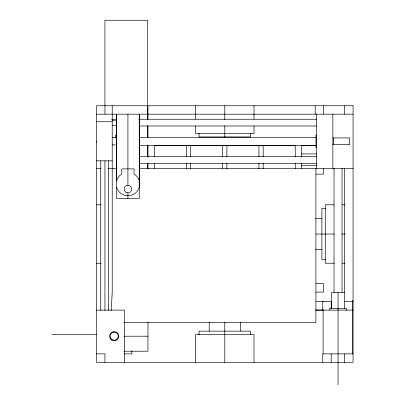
<?xml version="1.0" encoding="UTF-8"?>
<svg xmlns="http://www.w3.org/2000/svg" width="405" height="405" viewBox="0 0 405 405"><rect width="100%" height="100%" fill="white"/><g stroke="black" fill="none" stroke-linecap="round" stroke-linejoin="round"><path stroke-width="0.61" d="M96.527 142.089L96.527 141.33M127.924 192.871L127.924 198.344M127.924 114.18L127.924 185.298M111.218 310.483L112.215 292.395L112.215 105.761M96.527 114.18L353.059 114.18M111.689 119.257L116.746 119.257M138.864 119.257L316.426 119.257M112.185 120.736L116.569 120.736M96.527 121.753L112.215 121.753M112.185 125.56L116.569 125.56M139.335 125.99L316.426 125.99M112.185 137.341L116.569 137.341M139.279 137.325L315.986 137.325M116.569 137.447L115.582 137.447L115.582 135.007M332.859 137.928L349.692 137.928L349.692 144.661L332.859 144.661M112.185 144.899L116.569 144.899M139.279 145.339L315.986 145.339M316.001 145.506L301.619 145.506L301.619 157.029M301.619 153.925L316.624 153.925M139.279 156.669L316.426 156.669M96.527 160.836L112.215 160.836M139.279 163.402L316.426 163.402M301.619 165.726L316.624 165.726M96.527 168.409L100.921 168.409M107.826 168.409L116.569 168.409M139.279 168.409L353.059 168.409M316.001 174.14L323.504 174.14L323.504 168.131M96.527 204.814L100.946 204.814M334.11 204.814L325.266 204.814L325.266 263.245L334.11 263.245M342.321 204.814L344.847 204.814M325.64 208.281L321.899 208.281L321.899 259.777L325.64 259.777M315.601 218.457L321.899 218.457M315.976 234.029L334.206 234.029M341.744 234.029L344.888 234.029M315.601 249.596L321.899 249.596M96.527 263.245L100.946 263.245M342.321 263.245L344.847 263.245M316.001 283.692L323.504 283.692L323.504 292.111L316.001 292.111M344.452 292.395L331.624 292.395L331.624 308.428M353.059 300.414L352.725 300.414L352.725 353.879M316.001 301.634L323.504 301.634M344.645 301.695L353.059 301.695M316.001 310.048L323.504 310.048M96.527 310.114L124.512 310.114L124.512 362.293M315.525 310.114L353.059 310.114M123.829 322.329L315.91 322.329L315.91 168.409M51.936 334.545L96.527 334.545M124.077 336.206L147.967 336.206M124.112 351.226L147.967 351.226L147.967 322.339M96.527 353.879L104.941 353.879L104.941 362.293M124.3 353.879L131.873 353.879L131.873 350.72M353.059 353.879L322.76 353.879L322.76 362.293M139.279 180.924L138.13 178.144L136.257 175.704L134.07 174.023L134.07 168.885L121.778 168.885L121.778 174.023L119.591 175.704L117.718 178.144L116.569 180.924L116.569 114.18L116.569 198.344L139.279 198.344L139.279 125.53M116.569 187.145L117.718 189.925A11.786 11.786 0 0 0 138.13 189.925L139.279 187.145L139.279 114.18L139.279 123.981M346.437 310.114L346.437 308.428L329.64 308.428L329.64 310.114M344.645 105.761L344.645 114.18M344.645 168.475L344.645 308.909M344.645 353.879L344.645 362.293M342.048 168.409L342.048 292.395M338.038 292.395L338.038 384.75M334.029 168.409L334.029 292.395M333.7 138.049L333.7 144.706M332.859 114.18L332.859 168.409M331.179 308.909L331.179 301.695L322.76 301.695L322.76 310.114M331.179 353.879L331.179 362.293M323.6 105.761L323.6 114.18M323.099 310.114L323.099 353.879M316.426 114.18L316.426 168.409M315.986 134.769L315.986 147.896M315.186 105.761L315.186 114.18M301.619 163.114L301.619 168.774M295.24 156.826L295.24 145.506L154.345 145.506L154.345 156.826M295.24 163.114L295.24 168.774M263.169 145.506L263.169 156.826M263.169 163.114L263.169 168.774M258.962 145.506L258.962 156.826M258.962 163.114L258.962 168.774M254.006 105.761L254.006 119.024M254.006 125.975L254.006 133.554L195.58 133.554L195.58 125.975M254.006 362.293L254.006 334.505L195.58 334.505L195.58 362.293M250.538 133.179L250.538 136.92L199.047 136.92L199.047 133.179M250.538 334.874L250.538 331.138L199.047 331.138L199.047 334.874M240.362 322.314L240.362 331.138M226.896 145.506L226.896 156.826M226.896 163.114L226.896 168.774M224.79 105.761L224.79 119.51M224.79 125.763L224.79 137.634M224.79 322.299L224.79 362.293M222.689 145.506L222.689 156.826M222.689 163.114L222.689 168.774M209.223 322.314L209.223 331.138M195.58 105.761L195.58 119.024M190.623 145.506L190.623 156.826M190.623 163.114L190.623 168.774M186.411 145.506L186.411 156.826M186.411 163.114L186.411 168.774M154.345 163.114L154.345 168.774M147.967 105.761L147.967 119.51M147.967 125.763L147.967 137.634M147.967 145.213L147.967 157.226M147.967 162.916L147.967 168.774M147.698 119.009L147.698 20.25L104.941 20.25L104.941 114.18M147.698 125.95L147.698 137.305M147.698 144.879L147.698 156.867M147.698 163.174L147.698 168.85M108.327 160.836L108.327 310.584M104.941 160.836L104.941 310.584M100.754 160.836L100.754 310.584M113.162 332.333L112.195 332.733A4.01 4.01 0 0 0 112.195 339.673L114.2 340.21A4.01 4.01 0 0 0 118.209 336.206A4.01 4.01 0 0 0 114.2 332.196L113.162 332.333M353.059 105.761L96.527 105.761L96.527 362.293L353.059 362.293L353.059 105.761M126.031 192.365A3.787 3.787 0 0 0 131.711 189.084A3.787 3.787 0 0 0 126.031 185.804A3.787 3.787 0 0 0 126.031 192.365M111.886 340.215A4.627 4.627 0 0 0 118.827 336.206A4.627 4.627 0 0 0 111.886 332.196A4.627 4.627 0 0 0 111.886 340.215"/></g></svg>
